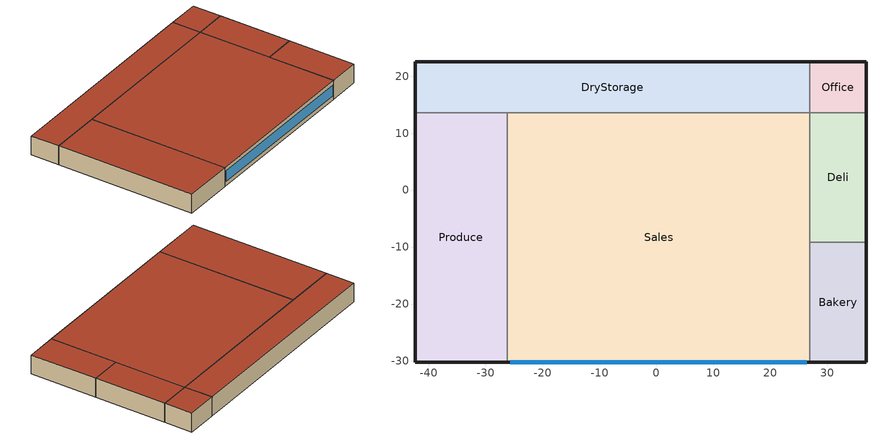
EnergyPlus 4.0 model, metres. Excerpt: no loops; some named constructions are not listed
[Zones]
Bakery
 floor ground (ext-slab): 36.79,-9.13 36.79,-30.24 26.89,-30.24 26.89,-9.13 z0
 wall outside (ext-walls-mass-nonres): 26.89,-30.24 36.79,-30.24 36.79,-9.13 z0:6.1
 wall to Sales (int-walls): 26.89,-9.13 26.89,-30.24 z0:6.1
 wall to Deli (int-walls): 36.79,-9.13 26.89,-9.13 z0:6.1
 roof outside (roof-IEAD-nonres): 26.89,-9.13 26.89,-30.24 36.79,-30.24 36.79,-9.13 z6.1
Sales
 floor ground (ext-slab): 26.89,13.58 26.89,-30.24 -26.17,-30.24 -26.17,13.58 z0
 wall outside (ext-walls-mass-nonres): -26.17,-30.24 26.89,-30.24 z0:6.1
 wall to Deli (int-walls): 26.89,-9.13 26.89,13.58 z0:6.1
 wall to DryStorage (int-walls): 26.89,13.58 -26.17,13.58 z0:6.1
 wall to Produce (int-walls): -26.17,13.58 -26.17,-30.24 z0:6.1
 window (window-nonres-fixed): -25.69,-30.24 26.41,-30.24 z1.37:4.73
 roof outside (roof-IEAD-nonres): -26.17,13.58 -26.17,-30.24 26.89,-30.24 26.89,13.58 z6.1
Deli
 floor ground (ext-slab): 36.79,13.58 36.79,-9.13 26.89,-9.13 26.89,13.58 z0
 wall outside (ext-walls-mass-nonres): 36.79,-9.13 36.79,13.58 z0:6.1
 wall to Office (int-walls): 36.79,13.58 26.89,13.58 z0:6.1
 roof outside (roof-IEAD-nonres): 26.89,13.58 26.89,-9.13 36.79,-9.13 36.79,13.58 z6.1
DryStorage
 floor ground (ext-slab): 26.89,22.55 26.89,13.58 -42.4,13.58 -42.4,22.55 z0
 wall outside (ext-walls-mass-nonres): 26.89,22.55 -42.4,22.55 -42.4,13.58 z0:6.1
 wall to Office (int-walls): 26.89,13.58 26.89,22.55 z0:6.1
 wall to Produce (int-walls): -42.4,13.58 -26.17,13.58 z0:6.1
 roof outside (roof-IEAD-nonres): -42.4,22.55 -42.4,13.58 26.89,13.58 26.89,22.55 z6.1
Office
 floor ground (ext-slab): 36.79,22.55 36.79,13.58 26.89,13.58 26.89,22.55 z0
 wall outside (ext-walls-mass-nonres): 36.79,13.58 36.79,22.55 26.89,22.55 z0:6.1
 roof outside (roof-IEAD-nonres): 26.89,22.55 26.89,13.58 36.79,13.58 36.79,22.55 z6.1
Produce
 floor ground (ext-slab): -26.17,13.58 -26.17,-30.24 -42.4,-30.24 -42.4,13.58 z0
 wall outside (ext-walls-mass-nonres): -42.4,13.58 -42.4,-30.24 -26.17,-30.24 z0:6.1
 roof outside (roof-IEAD-nonres): -42.4,13.58 -42.4,-30.24 -26.17,-30.24 -26.17,13.58 z6.1
[Schedule:Compact]
CLGSETP_SCH: Through: 12/31, For WinterDesignDay, Until: 24:00, 30, For: AllOtherDays, Until: 6:00, 30, Until: 22:00, 24, Until: 24:00, 30
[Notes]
DOE Commercial Building Benchmark
Supermarket, post-1980 existing building construction
ASHRAE Standard 90.1-1989
Description:  Single story, six zone building.
Form:         Area = 4,181 m2 (45,002 ft2); Number of Stories = 1; Shape = rectangle, Aspect ratio = 1.5
Envelope:     Envelope thermal properties vary with climate according to ASHRAE Standard 90.1-1989.
Opaque constructions: mass walls; built-up flat roof (insulation above deck); slab-on-grade floor
Windows: window-to-wall ratio = 10.9%
Infiltration = 1.5 cfm/ft2 above grade wall area at 0.3 in wc (75 Pa) adjusted to 0.016 in wc (4 Pa).
50% of full value when ventilation system on.
HVAC:         PSZ-AC, gas furnace
Economizers per 90.1-2004
Exhaust:      Deli exhaust 1,416 L/s (3,000 cfm), 85% of exhaust make-up air from sales
Deli exhaust fan modeled as exterior load to avoid getting double make-up air
Bakery exhaust 354 L/s (750 cfm)
Int. gains:   W/m2 (W/ft2)   lights              elec plug        gas plug
Refrigeration   Case Length, Zone Breakdown [m]
Office  Bakery  Sales  Deli Produce
multideck meat cases    0       0     33.58   3     0
other multideck cases   0       0     49.25   0    30
reach-in cases          0       0     81.69   0     0
single-level open cases 0       0     39.01   0     0
meat walk in cooler     0       0     10.44   4.8   0
other walk in cooler    0     2.4     96.66   0     0
walk in freezer         0       0     38.10   0     0
Detached Shading:               None
Daylight:                       None
Natural Ventilation:            None
Zonal Equipment:                None
Air Primary Loops:              PSZ-AC
Plant Loops:                    SHWSys1
System Equipment Autosize:      Yes
Purchased Cooling:              None
Purchased Heating:              None
Coils:                          Coil:Cooling:DX:SingleSpeed; Coil:Heating:Gas
Pumps:                          None
Boilers:                        None
Chillers:                       None
Reference citation for the Commercial Building Benchmarks:
Deru, M.; Field, K.; Studer, D.; Benne, K.; Griffith, B.; Torcellini, P;
Halverson, M.; Winiarski, D.; Liu, B.; Rosenberg, M.; Huang, J.;
Yazdanian, M.; Crawley, D. (2009).
DOE Commercial Building Research Benchmarks for Commercial Buildings.
Washington, DC: U.S. Department of Energy, Energy Efficiency and
Renewable Energy, Office of Building Technologies.
WeatherFileName=USA_NV_Las.Vegas_TMY2.epw
LAS_VEGAS_NV_USA Annual Heating 99.6%, MaxDB=-1.7°C
LAS_VEGAS_NV_USA Annual Cooling (WB=>MDB) .4%, MDB=34.7°C WB=21.9°C
